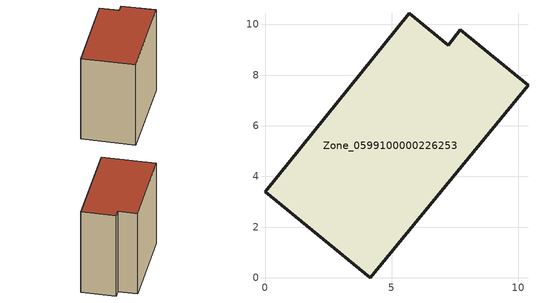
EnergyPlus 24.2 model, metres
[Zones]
Zone_0599100000226253
 floor ground (C_G): 4.14,0 0,3.4 5.69,10.45 7.22,9.19 7.71,9.79 10.38,7.6 z0
 wall outside (C_F): 7.71,9.79 7.22,9.19 5.69,10.45 0,3.4 4.14,0 10.38,7.6 7.71,9.79 z0:9.21
 roof outside (C_R): 4.14,0 10.38,7.6 7.71,9.79 7.22,9.19 5.69,10.45 0,3.4 z9.21
[BUILDING]
Pand.0599100000226253: North Axis=0; Terrain=City; Loads Convergence Tolerance Value=0.04; Temperature Convergence Tolerance Value=0.4; Solar Distribution=FullExterior; Maximum Number of Warmup Days=25; Minimum Number of Warmup Days=1
[Site:Location]
Rotterdam.The.Hague.AP_ZH_NLD Design_Conditions: Latitude=51.96; Longitude=4.45; Time Zone=1; Elevation=-4.5
[SITE:GROUNDTEMPERATURE:BUILDINGSURFACE]
18, 18, 18, 18, 18, 18, 18, 18, 18, 18, 18, 18
[MATERIAL] Thermal Absorptance=0.9; Solar Absorptance=0.7; Visible Absorptance=0.7
Name | Roughness | Thickness | Conductivity | Density | Specific Heat
G.TI.1946 | MediumSmooth | 0.15 | 1 | 540 | 1210
F.TI.1946 | Rough | 0.3 | 0.857143 | 1920 | 840
R.TI.1946 | MediumRough | 0.2 | 0.1 | 1500 | 1000
[CONSTRUCTION]
C_G: G.TI.1946
C_F: F.TI.1946
C_R: R.TI.1946
[ZONE]
Zone_0599100000226253: Type=1; Multiplier=1; Ceiling Height=Autocalculate; Volume=Autocalculate; Floor Area=autocalculate; Part of Total Floor Area=Yes
[ZONEINFILTRATION:DESIGNFLOWRATE]
Infil_Zone_0599100000226253: Zone or ZoneList or Space or SpaceList=Zone_0599100000226253; Schedule=AlwaysOn; Design Flow Rate Calculation Method=Flow/Area; Flow Rate per Floor Area=0.003; Constant Term Coefficient=1; Temperature Term Coefficient=0; Velocity Term Coefficient=0; Velocity Squared Term Coefficient=0
[HVACTEMPLATE:ZONE:IDEALLOADSAIRSYSTEM]
Zone_0599100000226253: Maximum Heating Supply Air Temperature=50; Minimum Cooling Supply Air Temperature=13; Maximum Heating Supply Air Humidity Ratio=0.0156; Minimum Cooling Supply Air Humidity Ratio=0.0077; Heating Limit=NoLimit; Cooling Limit=NoLimit; Dehumidification Control Type=ConstantSensibleHeatRatio; Cooling Sensible Heat Ratio=0.7; Dehumidification Setpoint=60; Humidification Control Type=None; Humidification Setpoint=30; Outdoor Air Method=None; Outdoor Air Flow Rate per Person=0.00944; Outdoor Air Flow Rate per Zone Floor Area=0; Outdoor Air Flow Rate per Zone=0; Demand Controlled Ventilation Type=None; Outdoor Air Economizer Type=NoEconomizer; Heat Recovery Type=None; Sensible Heat Recovery Effectiveness=0.7; Latent Heat Recovery Effectiveness=0.65
[ZONECONTROL:THERMOSTAT]
ThermostatControl_Zone_0599100000226253: Zone or ZoneList=Zone_0599100000226253; Control Type Schedule=DualSetpointControlType; Control 1=Thermostat_Zone_0599100000226253; Temperature Difference Between Cutout And Setpoint=0
[THERMOSTATSETPOINT:DUALSETPOINT]
Thermostat_Zone_0599100000226253: Heating Setpoint Temperature Schedule=HeatingSetpoint_Zone_0599100000226253; Cooling Setpoint Temperature Schedule=CoolingSetpoint_Zone_0599100000226253
[SCHEDULE:COMPACT]
HeatingSetpoint_Zone_0599100000226253: Through: 12/31, For: AllDays, Until: 24:00, 21
CoolingSetpoint_Zone_0599100000226253: Through: 12/31, For: AllDays, Until: 24:00, 24
DualSetpointControlType: Through: 12/31, For: AllDays, Until: 24:00, 4
AlwaysOn: Through: 12/31, For: AllDays, Until: 24:00, 1
